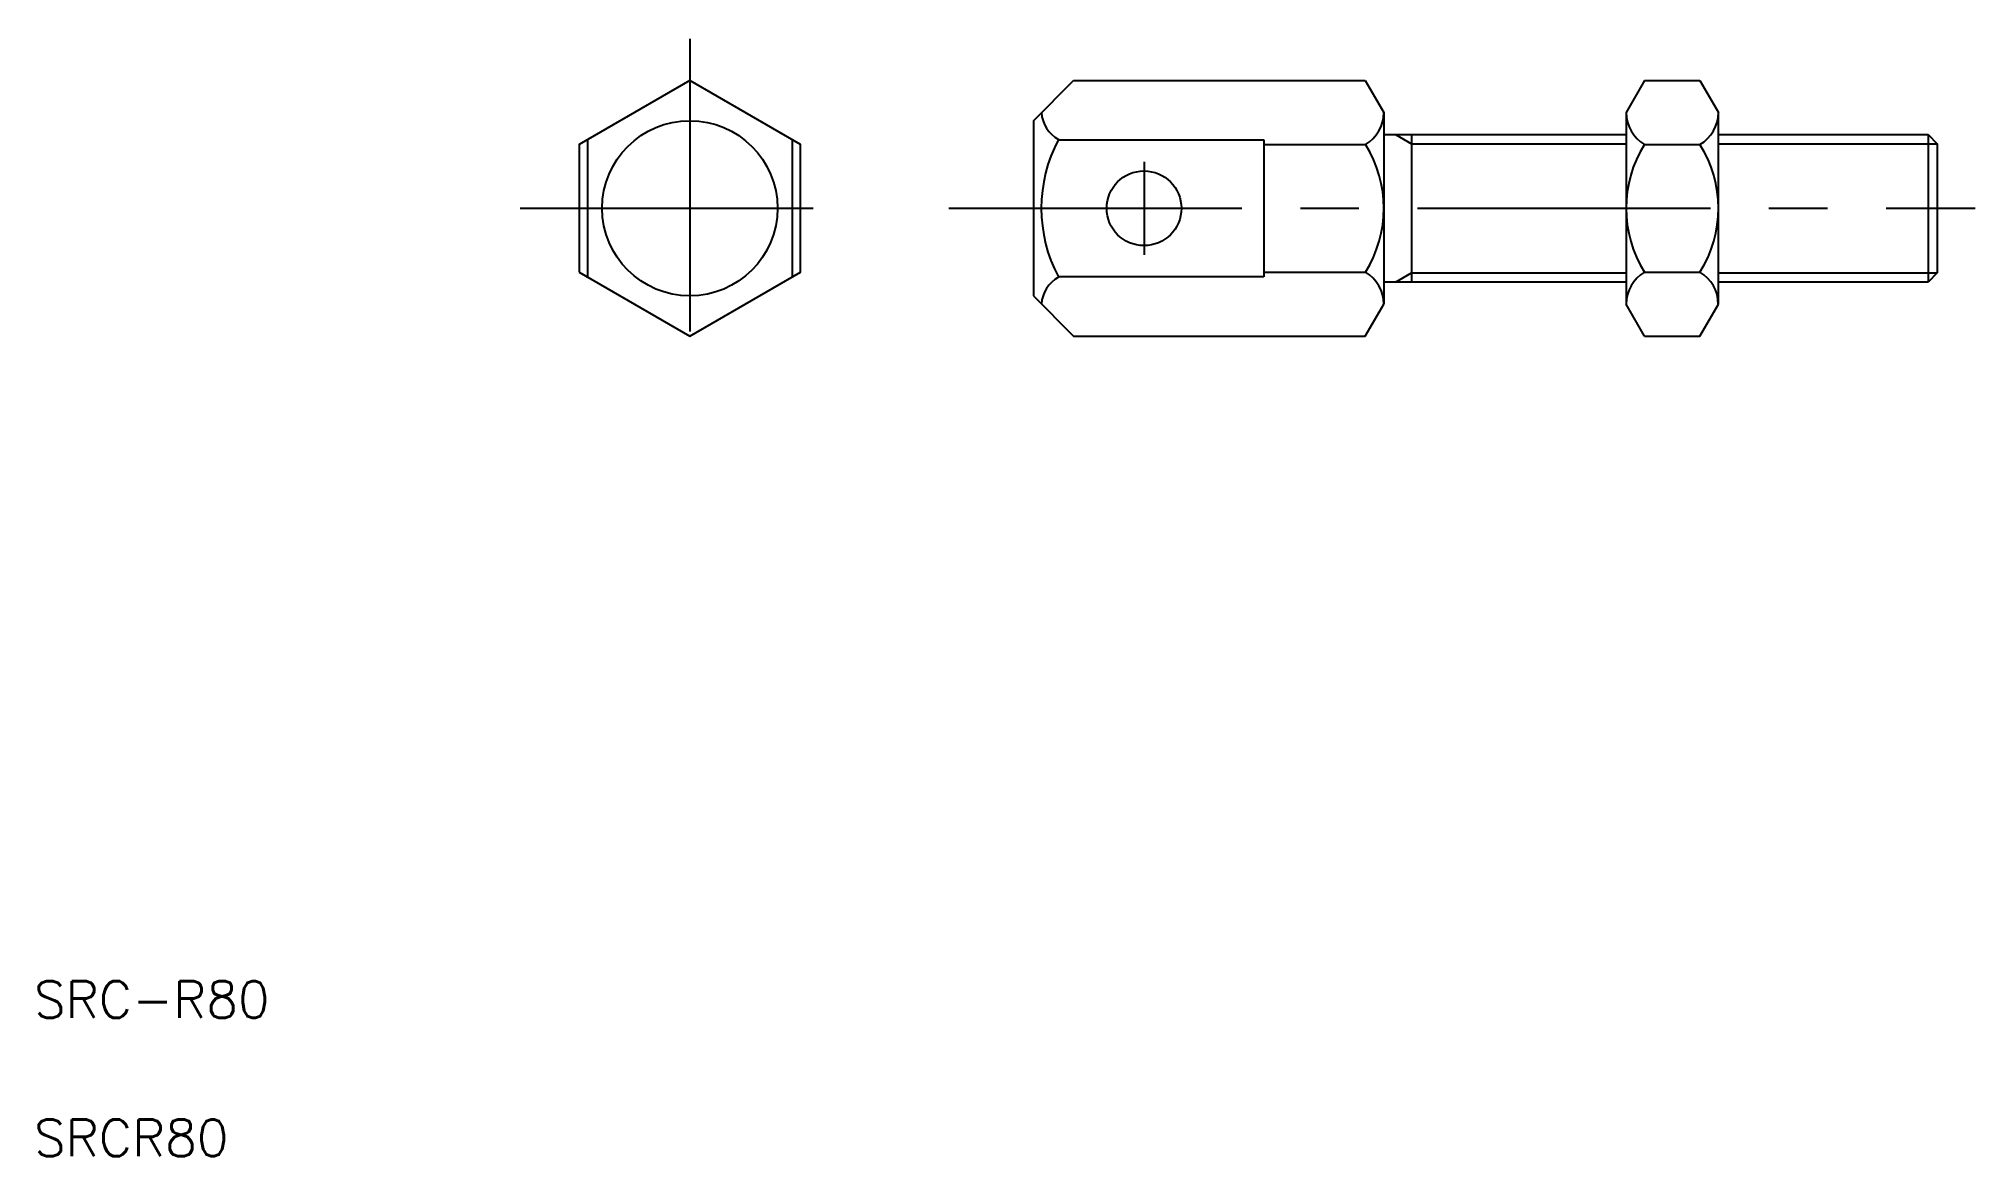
# Model space of a CAD drawing. Extents: x 11 to 220, y 10 to 131.
import ezdxf

# ---------------------------------------------------------------- set-up
doc = ezdxf.new("R2010")
doc.units = 0
doc.linetypes.add('CENTER', pattern=[50.8, 31.75, -6.35, 6.35, -6.35])
doc.layers.get('0').update_dxf_attribs({"linetype": 'CONTINUOUS'})
doc.layers.add('CENTER', color=1, linetype='CENTER')
doc.styles.get("Standard").update_dxf_attribs({"font": 'txt', "bigfont": 'BIGFONT'})

msp = doc.modelspace()

# ---------------------------------------------------------------- linework, layer by layer
at = {"color": 7, "linetype": 'CONTINUOUS'}
for p, q in [((118.34, 122.29), (122.69, 126.64)), ((122.69, 126.64), (154.33, 126.64)), ((154.33, 126.64), (156.34, 123.17)), ((184.61, 126.64), (182.61, 123.17)), ((184.61, 126.64), (190.6, 126.64)), ((190.6, 126.64), (192.61, 123.17)), ((118.34, 122.29), (118.34, 103.29)), ((156.34, 123.17), (156.34, 102.4)), ((182.61, 123.17), (182.61, 102.4)), ((192.61, 102.4), (192.61, 123.17)), ((70, 120.23), (70, 105.34)), ((92.2, 120.23), (92.2, 105.34)), ((121.05, 120.23), (143.34, 120.23)), ((143.34, 120.23), (143.34, 105.34)), ((143.34, 119.71), (154.33, 119.71)), ((156.34, 120.79), (182.61, 120.79)), ((159.34, 120.79), (159.34, 104.79)), ((184.61, 119.71), (190.6, 119.71)), ((192.6, 120.79), (215.34, 120.79)), ((215.34, 120.79), (215.34, 104.79)), ((215.34, 120.79), (216.34, 119.79)), ((216.34, 119.79), (216.34, 105.79)), ((143.34, 105.34), (121.05, 105.34)), ((143.34, 105.86), (154.33, 105.86)), ((184.61, 105.86), (190.6, 105.86)), ((186.11, 105.86), (186.11, 105.86)), ((187.61, 105.86), (187.61, 105.86)), ((216.34, 105.79), (215.34, 104.79)), ((118.34, 103.29), (122.69, 98.93)), ((182.61, 104.79), (156.34, 104.79)), ((215.34, 104.79), (192.6, 104.79)), ((154.33, 98.93), (156.34, 102.4)), ((184.61, 98.93), (182.61, 102.4)), ((190.6, 98.93), (192.61, 102.4)), ((122.69, 98.93), (154.33, 98.93)), ((184.61, 98.93), (190.6, 98.93))]:
    msp.add_line(p, q, dxfattribs=at)
at = {"color": 3, "linetype": 'CONTINUOUS'}
for p, q in [((157.6, 120.79), (159.33, 119.79)), ((159.33, 119.79), (182.61, 119.79)), ((192.6, 119.79), (216.34, 119.79)), ((157.6, 104.79), (159.33, 105.79)), ((159.33, 105.79), (182.61, 105.79)), ((192.6, 105.79), (216.34, 105.79))]:
    msp.add_line(p, q, dxfattribs=at)
at = {"color": 7, "linetype": 'CONTINUOUS'}
msp.add_lwpolyline([(69.1, 105.86), (81.1, 98.93), (93.1, 105.86), (93.1, 119.71), (81.1, 126.64), (69.1, 119.71)], close=True, dxfattribs=at)
for centre, radius in [((81.1, 112.79), 9.5), ((130.34, 112.79), 4.05)]:
    msp.add_circle(centre, radius, dxfattribs=at)
for centre, radius, start, end in [((122.9, 123.44), 3.7, 184.2987, 240.0665), ((152.34, 123.18), 4, 299.9412, 359.9412), ((186.61, 123.18), 4, 180.171, 240.0336), ((188.61, 123.18), 4, 299.9412, 359.9412), ((135.1, 112.79), 15.9, 152.0648, 207.9352), ((143.35, 112.79), 12.99, 327.7596, 32.2404), ((195.58, 112.79), 12.98, 147.7329, 212.2671), ((179.63, 112.79), 12.98, 327.7329, 32.2671), ((122.9, 102.13), 3.7, 119.9335, 175.7013), ((152.34, 102.39), 4, 0.0588, 60.0588), ((186.61, 102.39), 4, 119.9664, 179.829), ((188.6, 102.39), 4, 0.171, 60.0336)]:
    msp.add_arc(centre, radius, start, end, dxfattribs=at)
at = {"layer": 'CENTER', "color": 1, "linetype": 'CENTER'}
for p, q in [((81.1, 131.18), (81.1, 94.4)), ((130.34, 117.84), (130.34, 107.74)), ((62.72, 112.79), (99.49, 112.79)), ((109.19, 112.79), (220.46, 112.79))]:
    msp.add_line(p, q, dxfattribs=at)

# ---------------------------------------------------------------- texts
at = {"color": 7, "linetype": 'CONTINUOUS'}
for s, p in [('SRC-R80', (10, 25)), ('SRCR80', (10, 10))]:
    msp.add_text(s, height=4, dxfattribs=at).set_placement(p)

doc.saveas('drawing.dxf')
